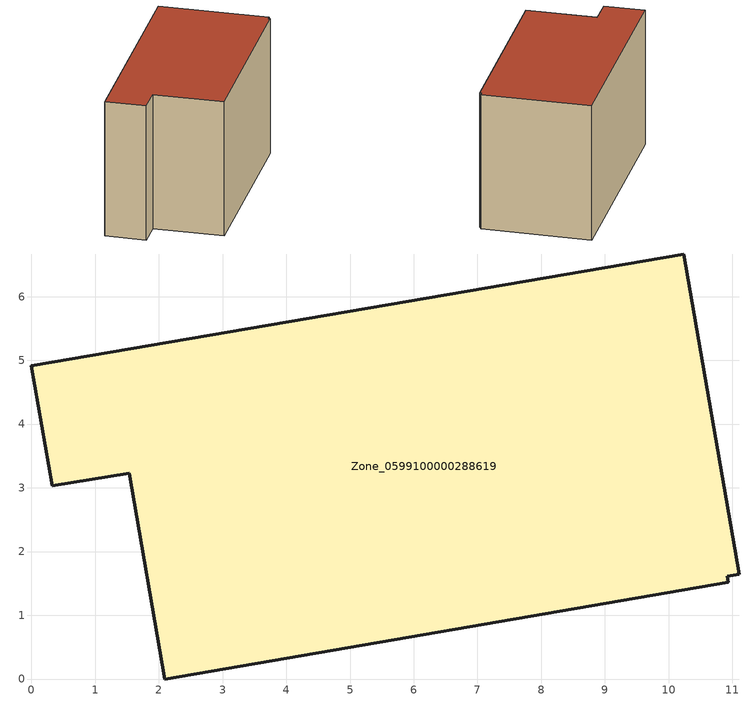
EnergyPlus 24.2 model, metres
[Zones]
Zone_0599100000288619
 floor ground (C_G): 1.53,3.23 0.32,3.03 0,4.92 10.23,6.67 11.11,1.64 10.92,1.61 10.94,1.52 2.09,0 z0
 wall outside (C_F): 10.23,6.67 0,4.92 0.32,3.03 1.53,3.23 2.09,0 10.94,1.52 10.92,1.61 11.11,1.64 10.23,6.67 z0:6.62
 roof outside (C_R): 2.09,0 10.94,1.52 10.92,1.61 11.11,1.64 10.23,6.67 0,4.92 0.32,3.03 1.53,3.23 z6.62
[BUILDING]
Pand.0599100000288619: North Axis=0; Terrain=City; Loads Convergence Tolerance Value=0.04; Temperature Convergence Tolerance Value=0.4; Solar Distribution=FullExterior; Maximum Number of Warmup Days=25; Minimum Number of Warmup Days=1
[Site:Location]
Rotterdam.The.Hague.AP_ZH_NLD Design_Conditions: Latitude=51.96; Longitude=4.45; Time Zone=1; Elevation=-4.5
[SITE:GROUNDTEMPERATURE:BUILDINGSURFACE]
18, 18, 18, 18, 18, 18, 18, 18, 18, 18, 18, 18
[MATERIAL] Thermal Absorptance=0.9; Solar Absorptance=0.7; Visible Absorptance=0.7
Name | Roughness | Thickness | Conductivity | Density | Specific Heat
G.TI.1946 | MediumSmooth | 0.15 | 1 | 540 | 1210
F.TI.1946 | Rough | 0.3 | 0.857143 | 1920 | 840
R.TI.1946 | MediumRough | 0.2 | 0.1 | 1500 | 1000
[CONSTRUCTION]
C_G: G.TI.1946
C_F: F.TI.1946
C_R: R.TI.1946
[ZONE]
Zone_0599100000288619: Type=1; Multiplier=1; Ceiling Height=Autocalculate; Volume=Autocalculate; Floor Area=autocalculate; Part of Total Floor Area=Yes
[ZONEINFILTRATION:DESIGNFLOWRATE]
Infil_Zone_0599100000288619: Zone or ZoneList or Space or SpaceList=Zone_0599100000288619; Schedule=AlwaysOn; Design Flow Rate Calculation Method=Flow/Area; Flow Rate per Floor Area=0.003; Constant Term Coefficient=1; Temperature Term Coefficient=0; Velocity Term Coefficient=0; Velocity Squared Term Coefficient=0
[HVACTEMPLATE:ZONE:IDEALLOADSAIRSYSTEM]
Zone_0599100000288619: Maximum Heating Supply Air Temperature=50; Minimum Cooling Supply Air Temperature=13; Maximum Heating Supply Air Humidity Ratio=0.0156; Minimum Cooling Supply Air Humidity Ratio=0.0077; Heating Limit=NoLimit; Cooling Limit=NoLimit; Dehumidification Control Type=ConstantSensibleHeatRatio; Cooling Sensible Heat Ratio=0.7; Dehumidification Setpoint=60; Humidification Control Type=None; Humidification Setpoint=30; Outdoor Air Method=None; Outdoor Air Flow Rate per Person=0.00944; Outdoor Air Flow Rate per Zone Floor Area=0; Outdoor Air Flow Rate per Zone=0; Demand Controlled Ventilation Type=None; Outdoor Air Economizer Type=NoEconomizer; Heat Recovery Type=None; Sensible Heat Recovery Effectiveness=0.7; Latent Heat Recovery Effectiveness=0.65
[ZONECONTROL:THERMOSTAT]
ThermostatControl_Zone_0599100000288619: Zone or ZoneList=Zone_0599100000288619; Control Type Schedule=DualSetpointControlType; Control 1=Thermostat_Zone_0599100000288619; Temperature Difference Between Cutout And Setpoint=0
[THERMOSTATSETPOINT:DUALSETPOINT]
Thermostat_Zone_0599100000288619: Heating Setpoint Temperature Schedule=HeatingSetpoint_Zone_0599100000288619; Cooling Setpoint Temperature Schedule=CoolingSetpoint_Zone_0599100000288619
[SCHEDULE:COMPACT]
HeatingSetpoint_Zone_0599100000288619: Through: 12/31, For: AllDays, Until: 24:00, 21
CoolingSetpoint_Zone_0599100000288619: Through: 12/31, For: AllDays, Until: 24:00, 24
DualSetpointControlType: Through: 12/31, For: AllDays, Until: 24:00, 4
AlwaysOn: Through: 12/31, For: AllDays, Until: 24:00, 1
